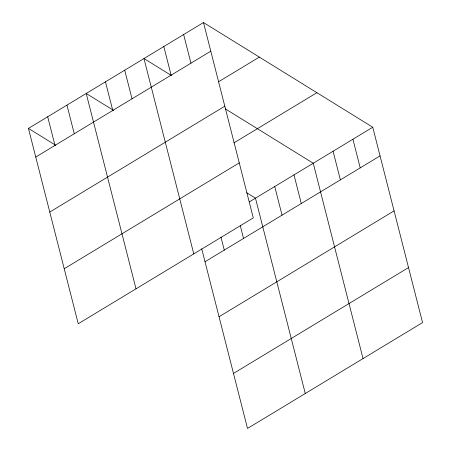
<?xml version="1.0" encoding="UTF-8"?>
<svg xmlns="http://www.w3.org/2000/svg" width="451" height="451" viewBox="0 0 451 451"><rect width="100%" height="100%" fill="white"/><g stroke="black" fill="none" stroke-linecap="round" stroke-linejoin="round"><path stroke-width="0.68" d="M203.491 22.55L253.282 217.895L78.243 323.756L28.447 128.411L203.491 22.55L372.757 127.244L422.553 322.589L247.509 428.45L201.715 248.783M35.747 157.038L210.786 51.177M218.47 81.823L259.348 57.102M49.768 212.055L224.812 106.194M233.917 142.877L316.901 92.697M64.217 268.74L239.261 162.879M249.465 201.811L372.757 127.244M205.013 261.732L380.058 155.877M219.039 316.749L394.078 210.893M233.488 373.434L408.527 267.573M171.324 75.458L143.976 58.54L193.767 253.89M225.156 108.753L313.248 163.239L363.038 358.584M113.562 110.388L86.214 93.475L136.005 288.82M246.753 192.774L255.48 198.169L305.276 393.514M28.447 128.411L55.794 145.323M352.919 139.241L360.219 167.873M333.08 151.243L340.381 179.87M293.99 174.881L301.291 203.514M274.738 186.528L282.033 215.155M240.225 225.494L243.523 238.444M183.653 34.547L190.948 63.179M220.967 237.136L224.271 250.091M163.814 46.543L171.109 75.176M124.718 70.187L132.019 98.814M105.466 81.828L112.761 110.461M66.957 105.117L74.257 133.75M47.705 116.764L54.999 145.391"/></g></svg>
